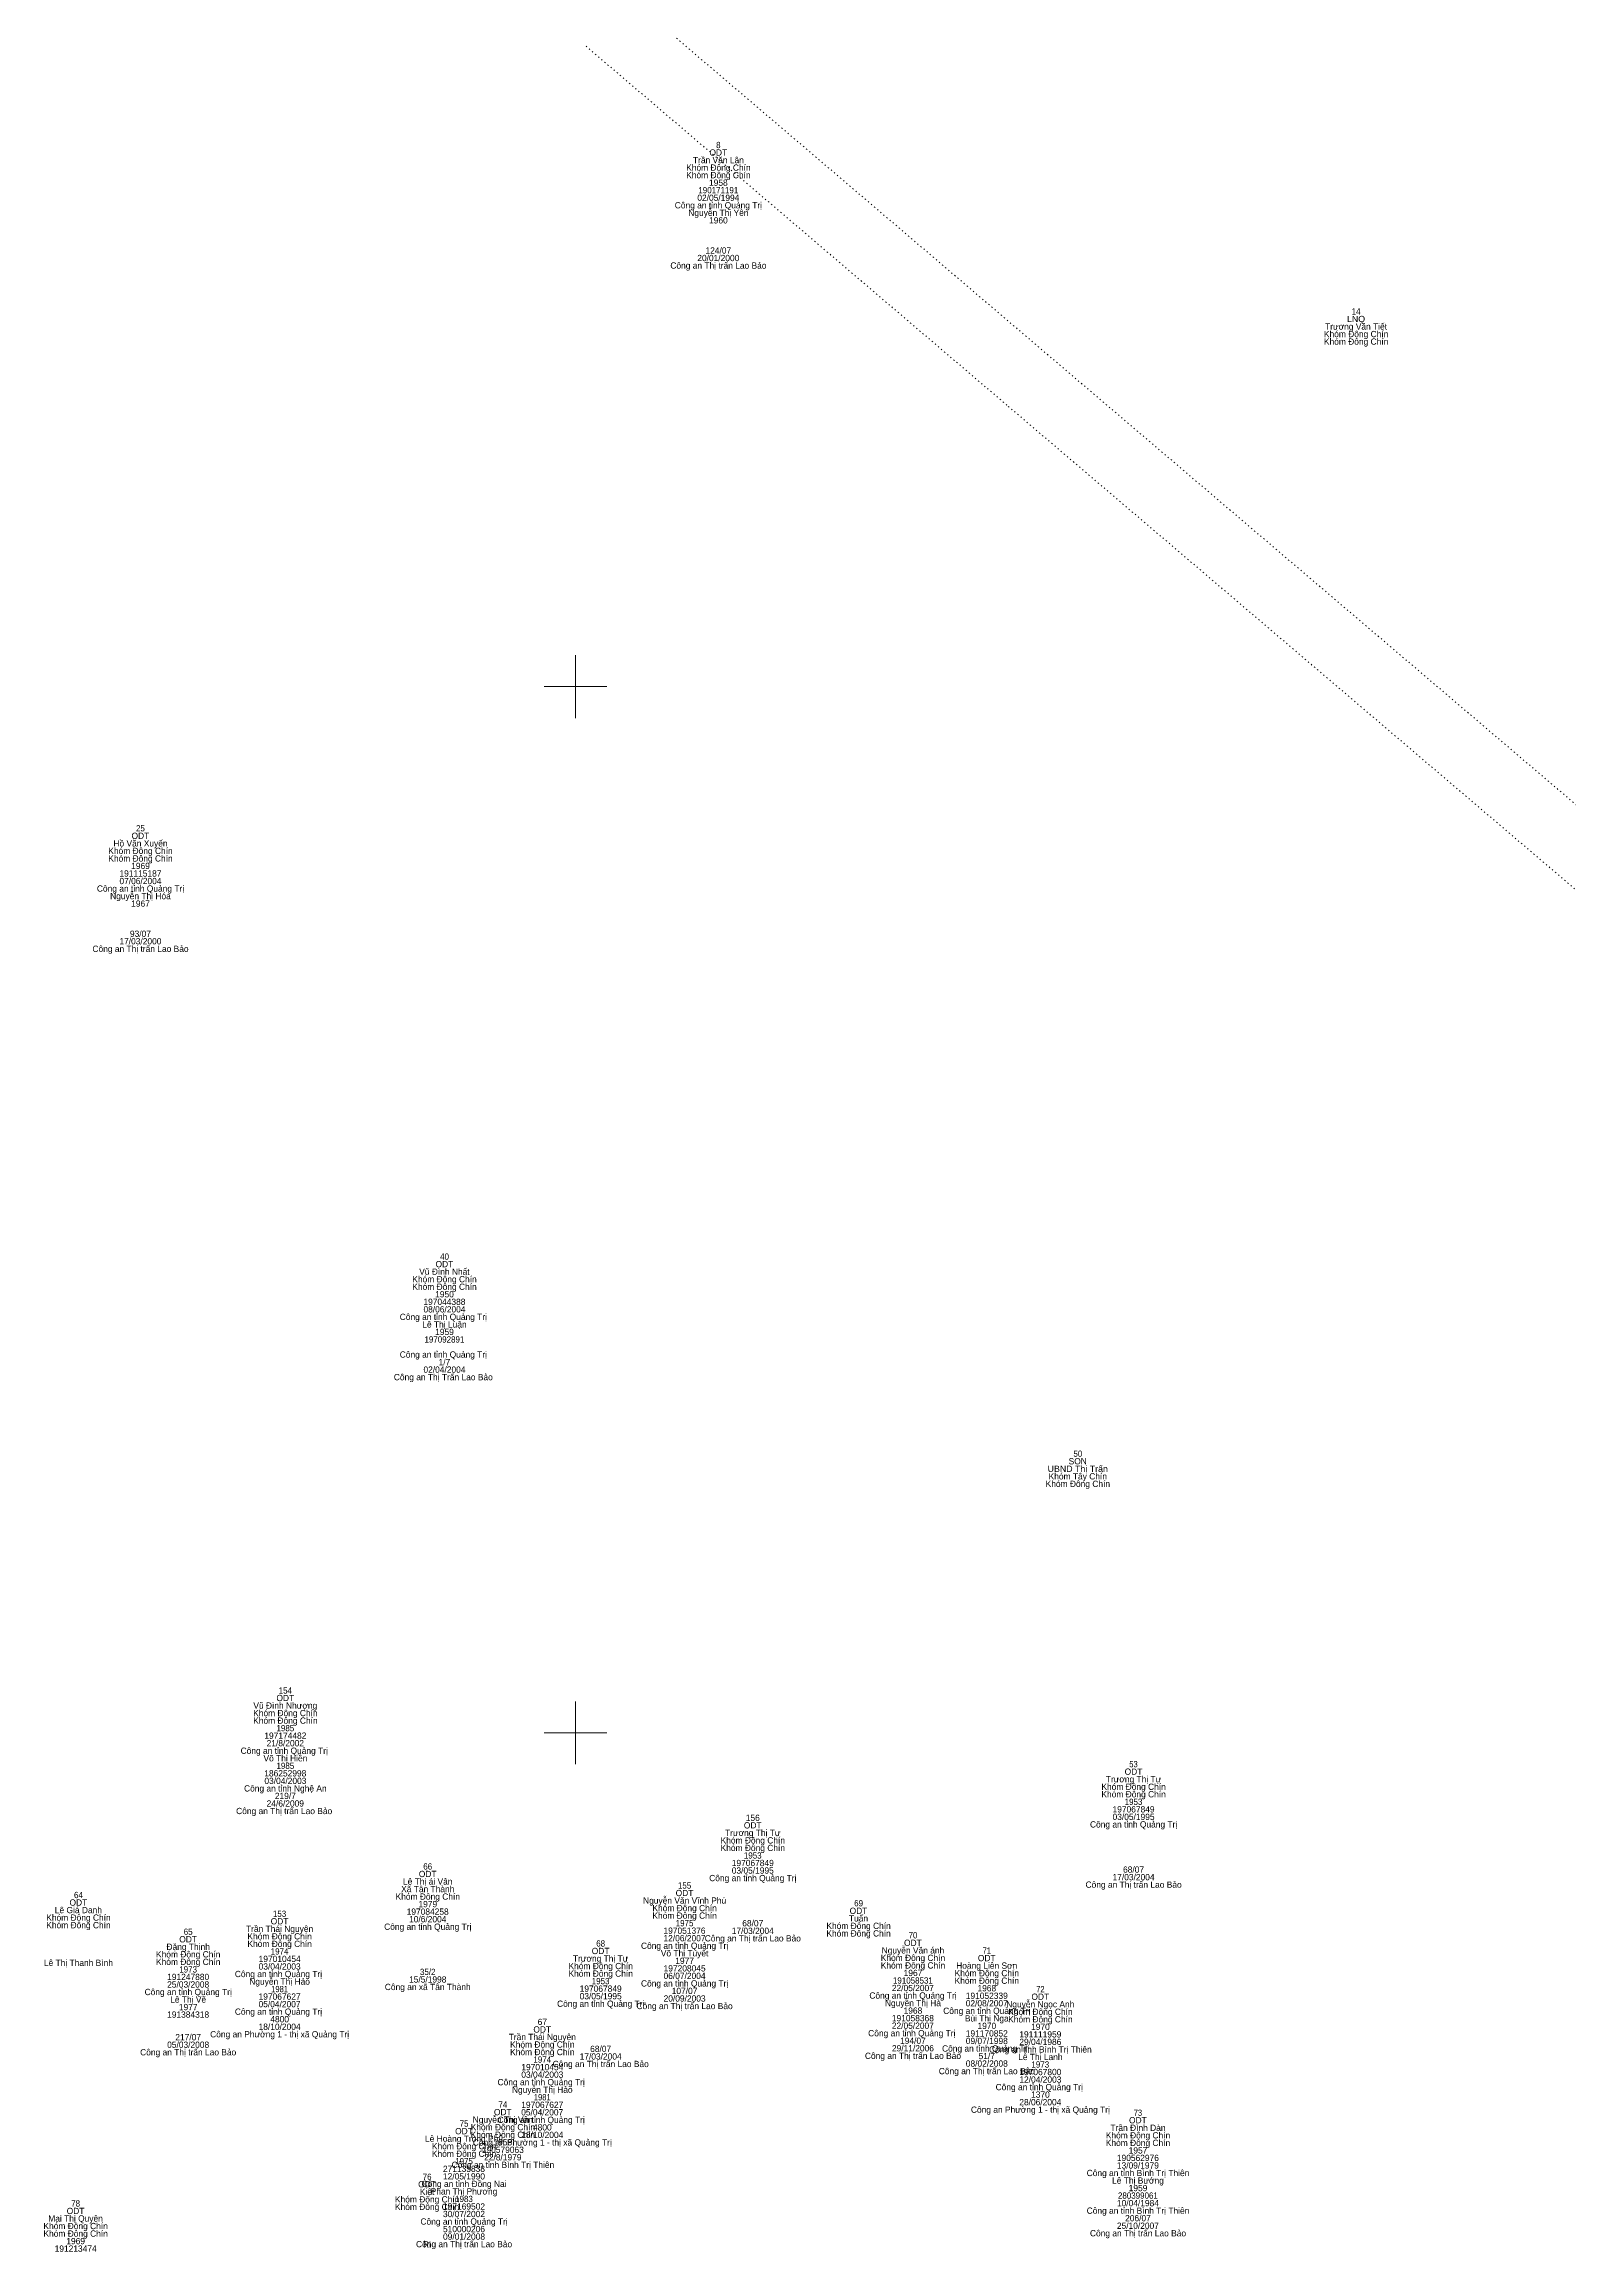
# Model space of a CAD drawing. Header units: metres. Extents: x 537880 to 538618, y 1836864 to 1837647.
# Drawn here: x 538149.2 to 538295, y 1837250.4 to 1837461.4 of the extents above; entities that cross this region are included whole.
import ezdxf
from ezdxf.enums import TextEntityAlignment as Align

# ---------------------------------------------------------------- set-up
doc = ezdxf.new("R2010")
doc.units = ezdxf.units.M
doc.header["$LTSCALE"] = 0.24
doc.linetypes.add('DOTTED', pattern=[1.5, 0.3, -1.2])
doc.layers.add('1', color=7, linetype='Continuous')
doc.layers.add('59', color=7, linetype='DOTTED', lineweight=13)
doc.layers.add('63', color=7, linetype='Continuous', lineweight=13)

msp = doc.modelspace()

# ---------------------------------------------------------------- linework, layer by layer
at = {"layer": '59'}
for p, q in [((538202.58, 1837468.01), (538245.37, 1837431.53)), ((538201.01, 1837461.21), (538241.35, 1837426.81)), ((538322.57, 1837365.78), (538245.37, 1837431.53))]:
    msp.add_line(p, q, dxfattribs=at)
msp.add_lwpolyline([(538410.41, 1837282.86), (538318.55, 1837361.06), (538241.35, 1837426.81)], dxfattribs=at)
at = {"layer": '63'}
for p, q in [((538200, 1837397), (538200, 1837403)), ((538197, 1837400), (538203, 1837400)), ((538200, 1837297), (538200, 1837303)), ((538197, 1837300), (538203, 1837300))]:
    msp.add_line(p, q, dxfattribs=at)

# ---------------------------------------------------------------- texts
at = {"layer": '1'}
for s, p in [('Trần Văn Lân', (538213.665, 1837450.03)), ('ODT', (538213.655, 1837450.75)), ('Khóm Đông Chín', (538213.665, 1837449.31)), ('Khóm Đông Chín', (538213.665, 1837448.59)), ('1958', (538213.66, 1837447.87)), ('Công an tỉnh Quảng Trị', (538213.665, 1837445.71)), ('02/05/1994', (538213.66, 1837446.43)), ('Nguyễn Thị Yên', (538213.665, 1837444.99)), ('1960', (538213.665, 1837444.27)), ('124/07', (538213.66, 1837441.39)), ('Công an Thị trấn Lao Bảo', (538213.665, 1837439.95)), ('20/01/2000', (538213.655, 1837440.67)), ('Khóm Đông Chín', (538274.625, 1837433.4)), ('Khóm Đông Chín', (538274.625, 1837432.68)), ('Trương Văn Tiết', (538274.62, 1837434.12)), ('Khóm Đông Chín', (538158.425, 1837384)), ('Hồ Văn Xuyến', (538158.425, 1837384.72)), ('ODT', (538158.415, 1837385.44)), ('Khóm Đông Chín', (538158.425, 1837383.28)), ('1969', (538158.425, 1837382.56)), ('Công an tỉnh Quảng Trị', (538158.425, 1837380.4)), ('Nguyễn Thị Hóa', (538158.42, 1837379.68)), ('07/06/2004', (538158.42, 1837381.12)), ('191115187', (538158.42, 1837381.84)), ('1967', (538158.425, 1837378.96)), ('93/07', (538158.42, 1837376.08)), ('Công an Thị trấn Lao Bảo', (538158.425, 1837374.64)), ('17/03/2000', (538158.415, 1837375.36)), ('ODT', (538187.475, 1837344.5)), ('Khóm Đông Chín', (538187.485, 1837343.06)), ('Khóm Đông Chín', (538187.485, 1837342.34)), ('Vũ Đình Nhất', (538187.475, 1837343.78)), ('08/06/2004', (538187.48, 1837340.18)), ('197044388', (538187.475, 1837340.9)), ('1950', (538187.485, 1837341.62)), ('Công an tỉnh Quảng Trị ', (538187.485, 1837339.46)), ('Lê Thị Luận', (538187.48, 1837338.74)), ('1959', (538187.485, 1837338.02)), ('Công an tỉnh Quảng Trị ', (538187.485, 1837335.86)), ('Công an Thị Trấn Lao Bảo ', (538187.48, 1837333.7)), ('02/04/2004', (538187.48, 1837334.42)), ('1/7', (538187.48, 1837335.14)), ('SON', (538248.015, 1837325.66)), ('Khóm Đông Chín', (538248.025, 1837323.5)), ('Khóm Tây Chín', (538248.02, 1837324.22)), ('Vũ Đình Nhượng', (538172.265, 1837302.31)), ('ODT', (538172.265, 1837303.03)), ('Khóm Đông Chín', (538172.275, 1837301.59)), ('Khóm Đông Chín', (538172.275, 1837300.87)), ('Công an tỉnh Quảng Trị ', (538172.275, 1837297.99)), ('197174482', (538172.27, 1837299.43)), ('21/8/2002', (538172.265, 1837298.71)), ('Võ Thị Hiền', (538172.275, 1837297.27)), ('186252998', (538172.265, 1837295.83)), ('ODT', (538253.345, 1837295.99)), ('Công an tỉnh Nghệ An', (538172.27, 1837294.39)), ('03/04/2003', (538172.275, 1837295.11)), ('219/7', (538172.27, 1837293.67)), ('Khóm Đông Chín', (538253.355, 1837294.55)), ('Khóm Đông Chín', (538253.355, 1837293.83)), ('Trương Thị Tự', (538253.35, 1837295.27)), ('Công an Thị trấn Lao Bảo ', (538172.27, 1837292.23)), ('24/6/2009', (538172.265, 1837292.95)), ('156', (538216.95, 1837291.58)), ('03/05/1995', (538253.35, 1837291.67)), ('197067849', (538253.35, 1837292.39)), ('Khóm Đông Chín', (538216.955, 1837289.42)), ('Trương Thị Tự', (538216.95, 1837290.14)), ('ODT', (538216.945, 1837290.86)), ('Công an tỉnh Quảng Trị', (538253.355, 1837290.95)), ('Khóm Đông Chín', (538216.955, 1837288.7)), ('197067849', (538216.95, 1837287.26)), ('Lê Thị ái Vân', (538185.88, 1837285.49)), ('ODT', (538185.875, 1837286.21)), ('Công an tỉnh Quảng Trị', (538216.955, 1837285.82)), ('03/05/1995', (538216.95, 1837286.54)), ('Công an Thị trấn Lao Bảo', (538253.355, 1837285.19)), ('17/03/2004', (538253.35, 1837285.91)), ('68/07', (538253.35, 1837286.63)), ('Lê Giá Danh', (538152.485, 1837282.76)), ('ODT', (538152.485, 1837283.48)), ('Khóm Đông Chín', (538185.885, 1837284.05)), ('Xã Tân Thành', (538185.88, 1837284.77)), ('1979', (538185.885, 1837283.33)), ('Nguyễn Văn Vĩnh Phú', (538210.435, 1837283.67)), ('Khóm Đông Chín', (538210.435, 1837282.95)), ('ODT', (538210.425, 1837284.39)), ('Khóm Đông Chín', (538152.495, 1837282.04)), ('Khóm Đông Chín', (538152.495, 1837281.32)), ('Trần Thái Nguyên', (538171.72, 1837280.97)), ('ODT', (538171.715, 1837281.69)), ('Công an tỉnh Quảng Trị', (538185.885, 1837281.17)), ('197084258', (538185.875, 1837282.61)), ('10/6/2004', (538185.88, 1837281.89)), ('Khóm Đông Chín', (538210.435, 1837282.23)), ('197051376', (538210.425, 1837280.79)), ('17/03/2004', (538216.95, 1837280.78)), ('68/07', (538216.95, 1837281.5)), ('Khóm Đông Chín', (538227.065, 1837281.25)), ('Tuấn', (538227.06, 1837281.97)), ('ODT', (538227.055, 1837282.69)), ('Khóm Đông Chín', (538162.985, 1837278.53)), ('Đặng Thịnh', (538162.98, 1837279.25)), ('ODT', (538162.975, 1837279.97)), ('Khóm Đông Chín', (538171.725, 1837280.25)), ('Khóm Đông Chín', (538171.725, 1837279.53)), ('ODT', (538202.405, 1837278.85)), ('Công an tỉnh Quảng Trị', (538210.435, 1837279.35)), ('Võ Thị Tuyết', (538210.435, 1837278.63)), ('12/06/2007', (538210.425, 1837280.07)), ('Công an Thị trấn Lao Bảo', (538216.955, 1837280.06)), ('Khóm Đông Chín', (538227.065, 1837280.53)), ('Nguyễn Văn ánh', (538232.26, 1837278.91)), ('ODT', (538232.255, 1837279.63)), ('Lê Thị Thanh Bình', (538152.49, 1837277.72)), ('Khóm Đông Chín', (538162.985, 1837277.81)), ('Công an tỉnh Quảng Trị ', (538171.725, 1837276.65)), ('03/04/2003', (538171.725, 1837277.37)), ('197010454', (538171.725, 1837278.09)), ('Khóm Đông Chín', (538202.415, 1837277.41)), ('Khóm Đông Chín', (538202.415, 1837276.69)), ('Trương Thị Tự', (538202.41, 1837278.13)), ('06/07/2004', (538210.43, 1837276.47)), ('197208045', (538210.435, 1837277.19)), ('1977', (538210.435, 1837277.91)), ('Khóm Đông Chín', (538232.265, 1837278.19)), ('Khóm Đông Chín', (538232.265, 1837277.47)), ('1967', (538232.265, 1837276.75)), ('Khóm Đông Chín', (538239.325, 1837276.73)), ('Hoàng Liên Sơn', (538239.315, 1837277.45)), ('ODT', (538239.315, 1837278.17)), ('Công an tỉnh Quảng Trị', (538162.985, 1837274.93)), ('25/03/2008', (538162.98, 1837275.65)), ('191247880', (538162.98, 1837276.37)), ('Nguyễn Thị Hảo', (538171.72, 1837275.93)), ('197067627', (538171.72, 1837274.49)), ('Công an xã Tân Thành', (538185.88, 1837275.41)), ('15/5/1998', (538185.88, 1837276.13)), ('03/05/1995', (538202.41, 1837274.53)), ('197067849', (538202.41, 1837275.25)), ('Công an tỉnh Quảng Trị', (538210.435, 1837275.75)), ('20/09/2003', (538210.435, 1837274.31)), ('107/07', (538210.43, 1837275.03)), ('Công an tỉnh Quảng Trị', (538232.265, 1837274.59)), ('22/05/2007', (538232.255, 1837275.31)), ('Khóm Đông Chín', (538239.325, 1837276.01)), ('191052339', (538239.32, 1837274.57)), ('1968', (538239.32, 1837275.29)), ('ODT', (538244.435, 1837274.48)), ('191384318', (538162.975, 1837272.77)), ('Lê Thị Vẽ', (538162.98, 1837274.21)), ('1977', (538162.985, 1837273.49)), ('Công an tỉnh Quảng Trị ', (538171.725, 1837273.05)), ('05/04/2007', (538171.715, 1837273.77)), ('4800', (538171.725, 1837272.33)), ('Công an tỉnh Quảng Trị', (538202.415, 1837273.81)), ('Công an Thị trấn Lao Bảo', (538210.435, 1837273.59)), ('Nguyễn Thị Hà', (538232.26, 1837273.87)), ('191058368', (538232.255, 1837272.43)), ('1968', (538232.26, 1837273.15)), ('Công an tỉnh Quảng Trị', (538239.325, 1837273.13)), ('Bùi Thị Nga', (538239.32, 1837272.41)), ('02/08/2007', (538239.315, 1837273.85)), ('Nguyễn Ngọc Anh', (538244.435, 1837273.76)), ('Khóm Đông Chín', (538244.445, 1837273.04)), ('Khóm Đông Chín', (538244.445, 1837272.32)), ('217/07', (538162.98, 1837270.61)), ('Công an Phường 1 - thị xã Quảng Trị', (538171.725, 1837270.89)), ('18/10/2004', (538171.72, 1837271.61)), ('Trần Thái Nguyên', (538196.83, 1837270.63)), ('ODT', (538196.825, 1837271.35)), ('67', (538196.835, 1837272.07)), ('Công an tỉnh Quảng Trị ', (538232.265, 1837270.99)), ('22/05/2007', (538232.255, 1837271.71)), ('194/07', (538232.26, 1837270.27)), ('09/07/1998', (538239.32, 1837270.25)), ('191170852', (538239.32, 1837270.97)), ('1970', (538239.325, 1837271.69)), ('29/04/1986', (538244.44, 1837270.16)), ('191111959', (538244.44, 1837270.88)), ('1970', (538244.445, 1837271.6)), ('Công an Thị trấn Lao Bảo', (538162.985, 1837269.17)), ('05/03/2008', (538162.98, 1837269.89)), ('Khóm Đông Chín', (538196.835, 1837269.91)), ('Khóm Đông Chín', (538196.835, 1837269.19)), ('Công an Thị trấn Lao Bảo', (538202.415, 1837268.05)), ('17/03/2004', (538202.41, 1837268.77)), ('68/07', (538202.41, 1837269.49)), ('Công an Thị trấn Lao Bảo', (538232.265, 1837268.83)), ('29/11/2006', (538232.26, 1837269.55)), ('Công an tỉnh Quảng Trị ', (538239.325, 1837269.53)), ('08/02/2008', (538239.32, 1837268.09)), ('51/7', (538239.32, 1837268.81)), ('Công an tỉnh Bình Trị Thiên', (538244.445, 1837269.44)), ('Lê Thị Lanh', (538244.44, 1837268.72)), ('Công an tỉnh Quảng Trị ', (538196.835, 1837266.31)), ('03/04/2003', (538196.835, 1837267.03)), ('197010454', (538196.835, 1837267.75)), ('Công an Thị trấn Lao Bảo', (538239.325, 1837267.37)), ('Công an tỉnh Quảng Trị ', (538244.445, 1837265.84)), ('197067800', (538244.44, 1837267.28)), ('12/04/2003', (538244.445, 1837266.56)), ('Nguyễn Thị Hảo', (538196.83, 1837265.59)), ('197067627', (538196.83, 1837264.15)), ('Công an Phường 1 - thị xã Quảng Trị', (538244.445, 1837263.68)), ('28/06/2004', (538244.44, 1837264.4)), ('1370', (538244.445, 1837265.12)), ('ODT', (538189.345, 1837261.63)), ('Khóm Đông Chín', (538193.065, 1837262.01)), ('Nguyễn Thị Vân', (538193.055, 1837262.73)), ('ODT', (538193.055, 1837263.45)), ('Công an tỉnh Quảng Trị ', (538196.835, 1837262.71)), ('05/04/2007', (538196.825, 1837263.43)), ('4800', (538196.835, 1837261.99)), ('Trần Đình Dàn', (538253.775, 1837261.95)), ('ODT', (538253.765, 1837262.67)), ('Lê Hoàng Trọng Phú', (538189.345, 1837260.91)), ('Khóm Đông Chín', (538189.355, 1837260.19)), ('Khóm Đông Chín', (538189.355, 1837259.47)), ('Khóm Đông Chín', (538193.065, 1837261.29)), ('Công an Phường 1 - thị xã Quảng Trị', (538196.835, 1837260.55)), ('190579063', (538193.06, 1837259.85)), ('1958', (538193.06, 1837260.57)), ('18/10/2004', (538196.83, 1837261.27)), ('Khóm Đông Chín', (538253.775, 1837261.23)), ('Khóm Đông Chín', (538253.775, 1837260.51)), ('1957', (538253.775, 1837259.79)), ('271135838', (538189.345, 1837258.03)), ('Công an tỉnh Bình Trị Thiên', (538193.065, 1837258.41)), ('22/8/1979', (538193.055, 1837259.13)), ('Công an tỉnh Bình Trị Thiên', (538253.775, 1837257.63)), ('190562976', (538253.765, 1837259.07)), ('13/09/1979', (538253.765, 1837258.35)), ('ODT', (538185.815, 1837256.55)), ('Kiệt', (538185.82, 1837255.83)), ('Công an tỉnh Đồng Nai', (538189.35, 1837256.59)), ('Phan Thị Phương', (538189.345, 1837255.87)), ('12/05/1990', (538189.345, 1837257.31)), ('Lê Thị Bướng', (538253.77, 1837256.91)), ('1959', (538253.775, 1837256.19)), ('Mai Thị Quyên', (538152.215, 1837253.28)), ('ODT', (538152.215, 1837254)), ('Khóm Đông Chín', (538185.825, 1837255.11)), ('Khóm Đông Chín', (538185.825, 1837254.39)), ('30/07/2002', (538189.345, 1837253.71)), ('197169502', (538189.35, 1837254.43)), ('Công an tỉnh Bình Trị Thiên', (538253.775, 1837254.03)), ('10/04/1984', (538253.77, 1837254.75)), ('206/07', (538253.77, 1837253.31)), ('Khóm Đông Chín', (538152.225, 1837252.56)), ('Khóm Đông Chín', (538152.225, 1837251.84)), ('1969', (538152.225, 1837251.12)), ('Công an tỉnh Quảng Trị', (538189.355, 1837252.99)), ('510000206', (538189.345, 1837252.27)), ('09/01/2008', (538189.35, 1837251.55)), ('Công an Thị trấn Lao Bảo', (538253.775, 1837251.87)), ('25/10/2007', (538253.765, 1837252.59)), ('191213474', (538152.225, 1837250.4)), ('Công an Thị trấn Lao Bảo', (538189.355, 1837250.83))]:
    msp.add_text(s, height=0.6, dxfattribs=at).set_placement(p, align=Align.CENTER)
for s, width, p in [('8', 0.95, (538213.66, 1837451.47)), ('190171191', 0.95, (538213.655, 1837447.15)), ('LNQ', 1.05, (538274.615, 1837434.84)), ('14', 0.95, (538274.62, 1837435.56)), ('25', 0.95, (538158.42, 1837386.16)), ('40', 0.95, (538187.485, 1837345.22)), ('197092891', 0.95, (538187.475, 1837337.3)), ('UBND Thị Trấn', 1.05, (538248.015, 1837324.94)), ('50', 0.95, (538248.025, 1837326.38)), ('154', 0.95, (538172.27, 1837303.75)), ('1985', 0.95, (538172.27, 1837300.15)), ('1985', 0.95, (538172.27, 1837296.55)), ('53', 0.9, (538253.345, 1837296.71)), ('1953', 0.95, (538253.345, 1837293.11)), ('66', 0.95, (538185.88, 1837286.93)), ('1953', 0.95, (538216.945, 1837287.98)), ('155', 0.95, (538210.43, 1837285.11)), ('64', 0.95, (538152.49, 1837284.2)), ('69', 0.95, (538227.065, 1837283.41)), ('65', 0.95, (538162.98, 1837280.69)), ('153', 0.95, (538171.715, 1837282.41)), ('1975', 0.95, (538210.43, 1837281.51)), ('1974', 0.95, (538171.72, 1837278.81)), ('68', 0.95, (538202.41, 1837279.57)), ('70', 0.95, (538232.265, 1837280.35)), ('71', 0.85, (538239.32, 1837278.89)), ('1973', 0.95, (538162.975, 1837277.09)), ('35/2', 0.95, (538185.88, 1837276.85)), ('1981', 0.9, (538171.72, 1837275.21)), ('1953', 0.95, (538202.405, 1837275.97)), ('191058531', 0.95, (538232.255, 1837276.03)), ('72', 0.9, (538244.445, 1837275.2)), ('1974', 0.95, (538196.83, 1837268.47)), ('1973', 0.95, (538244.435, 1837268)), ('74', 0.95, (538193.06, 1837264.17)), ('1981', 0.9, (538196.83, 1837264.87)), ('75', 0.95, (538189.35, 1837262.35)), ('73', 0.9, (538253.765, 1837263.39)), ('1975', 0.95, (538189.35, 1837258.75)), ('76', 0.95, (538185.82, 1837257.27)), ('280399061', 0.95, (538253.765, 1837255.47)), ('78', 0.95, (538152.22, 1837254.72)), ('1983', 0.95, (538189.345, 1837255.15)), ('Ri', 0.95, (538185.825, 1837250.79))]:
    msp.add_text(s, height=0.6, dxfattribs=dict(at, width=width)).set_placement(p, align=Align.CENTER)

doc.saveas('drawing.dxf')
